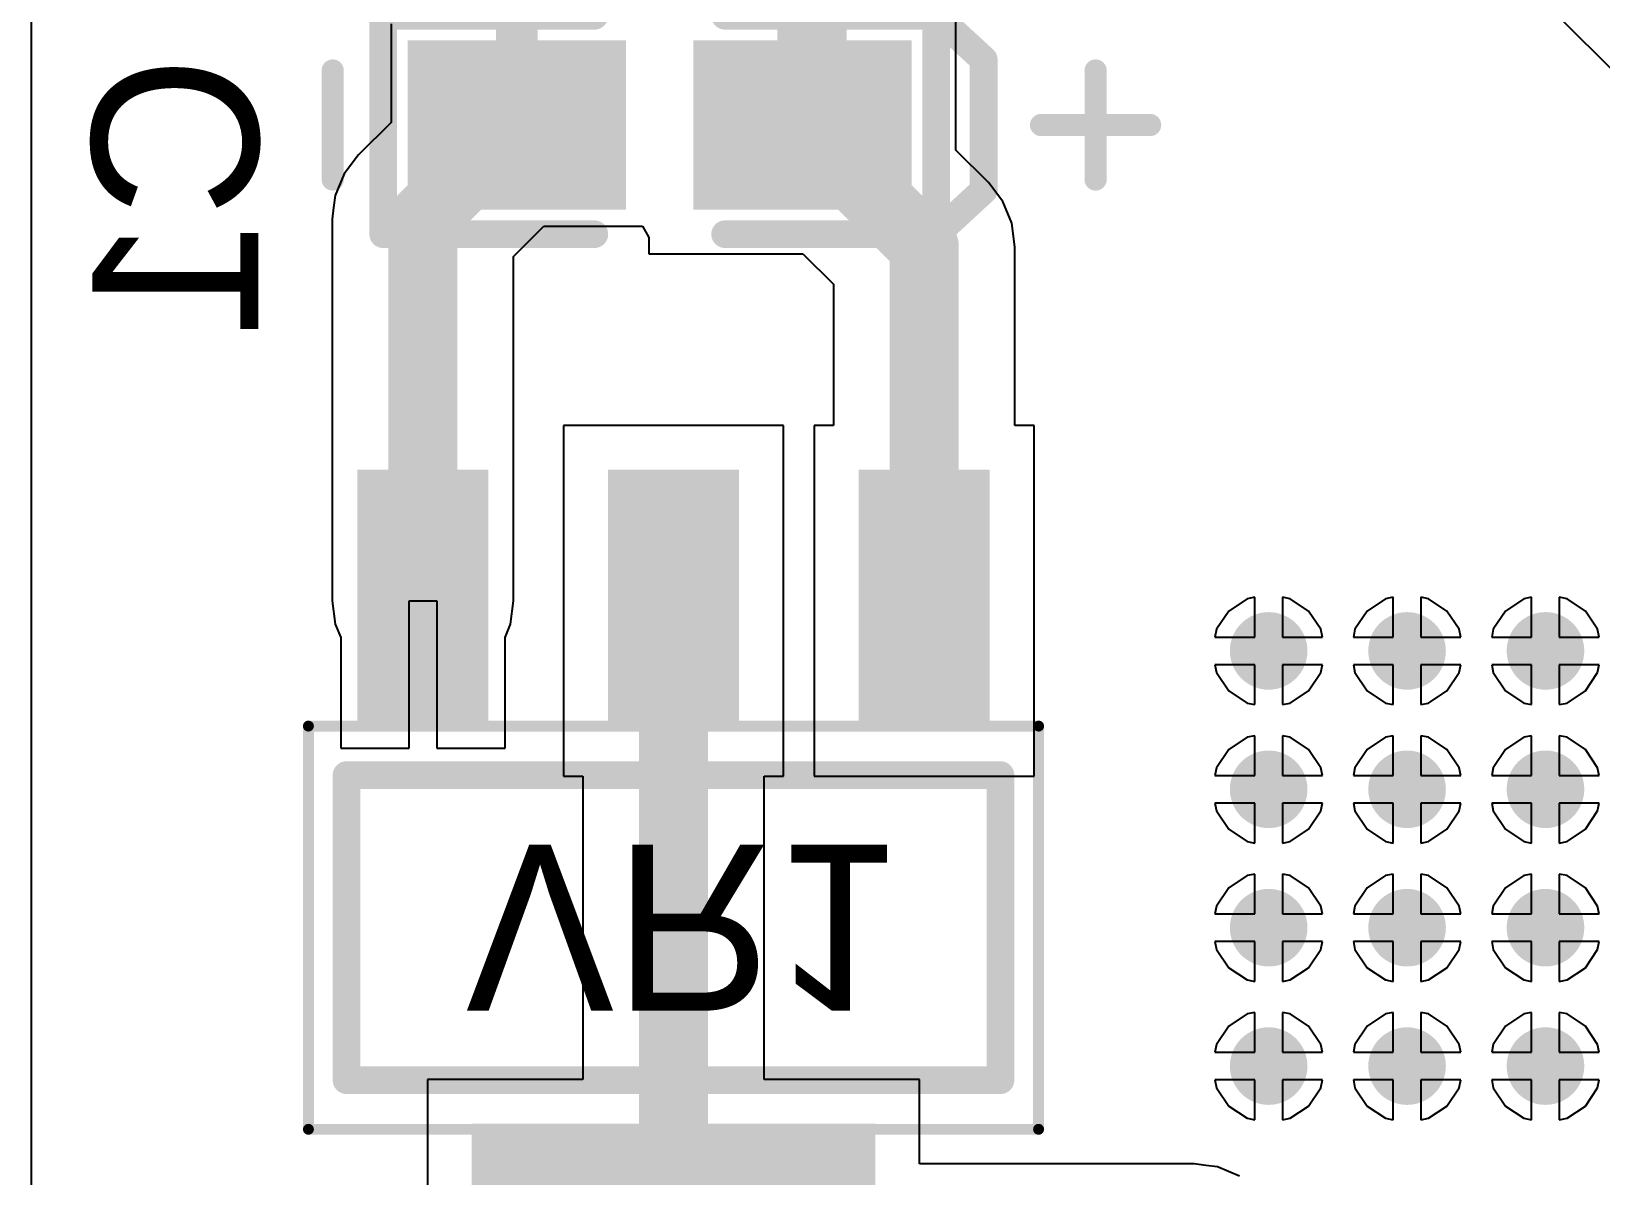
# Model space of a CAD drawing. Header units: millimetres. Extents: x 25 to 374, y 23 to 150.
# Drawn here: x 39.54 to 53.93, y 119.59 to 130.09 of the extents above; entities that cross this region are included whole.
import ezdxf

# ---------------------------------------------------------------- set-up
doc = ezdxf.new("R2010")
doc.units = ezdxf.units.MM
for name, color, linetype in [('BottomLayer', 5, 'Continuous'), ('BottomOverlay', 54, 'Continuous'), ('BottomPaste', 16, 'Continuous'), ('BottomSolder', 6, 'Continuous'), ('Mechanical13', 56, 'Continuous'), ('Mechanical15', 56, 'Continuous'), ('MultiLayer', 9, 'Continuous'), ('TopLayer', 1, 'Continuous'), ('TopSolder', 216, 'Continuous'), ('ViaHoleLayer', 16, 'Continuous')]:
    doc.layers.add(name, color=color, linetype=linetype)

# ---------------------------------------------------------------- blocks, each defined once
blk = doc.blocks.new('SOT_223_B_7')
at = {"layer": 'BottomLayer'}
for points in [[(4.1, 1.8), (4.1, 2.8), (1.9, 1.8), (1.9, 2.8)], [(-1.9, -1.75), (-1.9, 1.75), (-4.1, -1.75), (-4.1, 1.75)], [(4.1, -0.5), (4.1, 0.5), (1.9, -0.5), (1.9, 0.5)], [(4.1, -2.8), (4.1, -1.8), (1.9, -2.8), (1.9, -1.8)]]:
    blk.add_solid(points, dxfattribs=at)
at = {"layer": 'BottomOverlay', "const_width": 0.254}
for points in [[(-1.4, 3), (1.4, 3)], [(-1.4, 3), (-1.4, -3)], [(1.4, 3), (1.4, -3)], [(-1.4, -3), (1.4, -3)]]:
    blk.add_lwpolyline(points, dxfattribs=at)
at = {"layer": 'BottomOverlay', "const_width": 0.127}
for points in [[(-1.463, 3, 1), (-1.336, 3, 1)], [(-1.463, 3, 1), (-1.336, 3, 1)], [(1.337, 3, 1), (1.464, 3, 1)], [(1.337, 3, 1), (1.464, 3, 1)], [(-1.463, -3, 1), (-1.336, -3, 1)], [(-1.463, -3, 1), (-1.336, -3, 1)], [(1.337, -3, 1), (1.464, -3, 1)], [(1.337, -3, 1), (1.464, -3, 1)]]:
    blk.add_lwpolyline(points, format="xyb", close=True, dxfattribs=at)
at = {"layer": 'BottomPaste'}
for points in [[(4.1, 1.8), (4.1, 2.8), (1.9, 1.8), (1.9, 2.8)], [(-1.9, -1.75), (-1.9, 1.75), (-4.1, -1.75), (-4.1, 1.75)], [(4.1, -0.5), (4.1, 0.5), (1.9, -0.5), (1.9, 0.5)], [(4.1, -2.8), (4.1, -1.8), (1.9, -2.8), (1.9, -1.8)]]:
    blk.add_solid(points, dxfattribs=at)
at = {"layer": 'BottomSolder'}
for points in [[(4.202, 1.698), (4.202, 2.902), (1.798, 1.698), (1.798, 2.902)], [(-1.798, -1.852), (-1.798, 1.852), (-4.202, -1.852), (-4.202, 1.852)], [(4.202, -0.602), (4.202, 0.602), (1.798, -0.602), (1.798, 0.602)], [(4.202, -2.902), (4.202, -1.698), (1.798, -2.902), (1.798, -1.698)]]:
    blk.add_solid(points, dxfattribs=at)
at = {"layer": 'Mechanical13', "const_width": 0.1}
for points in [[(-1.85, 3.35), (-1.85, -3.35)], [(-1.85, 3.35), (1.85, 3.35)], [(1.85, 3.35), (1.85, -3.35)], [(-1.85, -3.35), (1.85, -3.35)]]:
    blk.add_lwpolyline(points, dxfattribs=at)
at = {"layer": 'Mechanical13', "const_width": 0.05}
for points in [[(-1.875, 3.35, 1), (-1.825, 3.35, 1)], [(-1.875, 3.35, 1), (-1.825, 3.35, 1)], [(1.825, 3.35, 1), (1.875, 3.35, 1)], [(1.825, 3.35, 1), (1.875, 3.35, 1)], [(-1.875, -3.35, 1), (-1.825, -3.35, 1)], [(-1.875, -3.35, 1), (-1.825, -3.35, 1)], [(1.825, -3.35, 1), (1.875, -3.35, 1)], [(1.825, -3.35, 1), (1.875, -3.35, 1)]]:
    blk.add_lwpolyline(points, format="xyb", close=True, dxfattribs=at)
blk = doc.blocks.new('CASE_A_3216_B_28')
at = {"layer": 'BottomLayer'}
for points in [[(-0.41, 0.675), (-2.21, 0.675), (-0.41, -0.675), (-2.21, -0.675)], [(2.21, 0.675), (0.41, 0.675), (2.21, -0.675), (0.41, -0.675)]]:
    blk.add_solid(points, dxfattribs=at)
at = {"layer": 'BottomOverlay', "const_width": 0.254}
for points in [[(-2.537, -1.002), (-2.537, 1.002)], [(-2.537, 1.002), (-0.6, 1.002)], [(0.6, 1.002), (2.537, 1.002)], [(2.537, -1.002), (2.537, 1.002)], [(2.537, 1.002), (2.973, 0.6)], [(2.973, -0.6), (2.973, 0.6)], [(2.537, -1.002), (2.973, -0.6)], [(-2.537, -1.002), (-0.6, -1.002)], [(0.6, -1.002), (2.537, -1.002)]]:
    blk.add_lwpolyline(points, dxfattribs=at)
at = {"layer": 'BottomOverlay', "const_width": 0.127}
for points in [[(-2.6, 1.002, 1), (-2.473, 1.002, 1)], [(-2.6, 1.002, 1), (-2.473, 1.002, 1)], [(-0.663, 1.002, 1), (-0.536, 1.002, 1)], [(0.537, 1.002, 1), (0.664, 1.002, 1)], [(2.474, 1.002, 1), (2.601, 1.002, 1)], [(2.474, 1.002, 1), (2.601, 1.002, 1)], [(2.474, 1.002, 1), (2.601, 1.002, 1)], [(2.91, 0.6, 1), (3.037, 0.6, 1)], [(2.91, 0.6, 1), (3.037, 0.6, 1)], [(2.91, -0.6, 1), (3.037, -0.6, 1)], [(2.91, -0.6, 1), (3.037, -0.6, 1)], [(-2.6, -1.002, 1), (-2.473, -1.002, 1)], [(-2.6, -1.002, 1), (-2.473, -1.002, 1)], [(-0.663, -1.002, 1), (-0.536, -1.002, 1)], [(0.537, -1.002, 1), (0.664, -1.002, 1)], [(2.474, -1.002, 1), (2.601, -1.002, 1)], [(2.474, -1.002, 1), (2.601, -1.002, 1)], [(2.474, -1.002, 1), (2.601, -1.002, 1)]]:
    blk.add_lwpolyline(points, format="xyb", close=True, dxfattribs=at)
at = {"layer": 'BottomPaste'}
for points in [[(-0.41, 0.675), (-2.21, 0.675), (-0.41, -0.675), (-2.21, -0.675)], [(2.21, 0.675), (0.41, 0.675), (2.21, -0.675), (0.41, -0.675)]]:
    blk.add_solid(points, dxfattribs=at)
at = {"layer": 'BottomSolder'}
for points in [[(-0.308, 0.777), (-2.312, 0.777), (-0.308, -0.777), (-2.312, -0.777)], [(2.312, 0.777), (0.308, 0.777), (2.312, -0.777), (0.308, -0.777)]]:
    blk.add_solid(points, dxfattribs=at)
at = {"layer": 'Mechanical15', "const_width": 0.203}
for points in [[(-3, -0.5), (-3, 0.5)], [(4, -0.5), (4, 0.5)], [(3.5, 0), (4.5, 0)]]:
    blk.add_lwpolyline(points, dxfattribs=at)
at = {"layer": 'Mechanical15', "const_width": 0.102}
for points in [[(-3.051, 0.5, 1), (-2.949, 0.5, 1)], [(3.949, 0.5, 1), (4.051, 0.5, 1)], [(3.449, 0, 1), (3.551, 0, 1)], [(4.449, 0, 1), (4.551, 0, 1)], [(-3.051, -0.5, 1), (-2.949, -0.5, 1)], [(3.949, -0.5, 1), (4.051, -0.5, 1)]]:
    blk.add_lwpolyline(points, format="xyb", close=True, dxfattribs=at)

msp = doc.modelspace()

# ---------------------------------------------------------------- linework, layer by layer
at = {"layer": 'BottomLayer'}
for p, q in [((52.348, 131.43), (54.622, 129.156)), ((48.019, 129.002), (48.019, 130.416)), ((42.837, 130.162), (42.837, 129.256)), ((42.837, 129.256), (42.539, 128.958)), ((42.539, 128.958), (42.407, 128.786)), ((48.317, 128.704), (48.019, 129.002)), ((42.407, 128.786), (42.324, 128.585)), ((42.324, 128.585), (42.309, 128.477)), ((48.449, 128.532), (48.317, 128.704)), ((42.309, 128.477), (42.295, 128.37)), ((48.532, 128.331), (48.449, 128.532)), ((42.295, 128.37), (42.295, 124.867)), ((43.961, 128.025), (44.239, 128.304)), ((44.239, 128.304), (45.076, 128.304)), ((45.076, 128.304), (45.145, 128.304)), ((45.145, 128.304), (45.203, 128.201)), ((48.561, 128.116), (48.532, 128.331)), ((45.203, 128.201), (45.203, 128.05)), ((43.961, 124.867), (43.961, 128.025)), ((45.203, 128.05), (46.616, 128.05)), ((46.616, 128.05), (46.895, 127.771)), ((48.561, 126.475), (48.561, 128.116)), ((46.895, 127.771), (46.895, 126.475)), ((46.436, 126.475), (44.42, 126.475)), ((44.42, 126.475), (44.42, 123.259)), ((46.436, 123.259), (46.436, 126.475)), ((46.895, 126.475), (46.72, 126.475)), ((46.72, 126.475), (46.72, 123.259)), ((48.736, 126.475), (48.561, 126.475)), ((48.736, 123.259), (48.736, 126.475)), ((42.295, 124.867), (42.324, 124.651)), ((43.001, 123.513), (43.001, 124.867)), ((43.001, 124.867), (43.255, 124.867)), ((43.255, 124.867), (43.255, 123.513)), ((43.932, 124.651), (43.961, 124.867)), ((50.691, 124.885), (50.523, 124.773)), ((50.762, 124.899), (50.691, 124.885)), ((50.762, 124.534), (50.762, 124.899)), ((51.087, 124.885), (51.016, 124.899)), ((51.016, 124.899), (51.016, 124.534)), ((51.255, 124.773), (51.087, 124.885)), ((51.961, 124.885), (51.793, 124.773)), ((52.032, 124.899), (51.961, 124.885)), ((52.032, 124.534), (52.032, 124.899)), ((52.357, 124.885), (52.286, 124.899)), ((52.286, 124.899), (52.286, 124.534)), ((52.525, 124.773), (52.357, 124.885)), ((53.231, 124.885), (53.063, 124.773)), ((53.302, 124.899), (53.231, 124.885)), ((53.302, 124.534), (53.302, 124.899)), ((53.627, 124.885), (53.556, 124.899)), ((53.556, 124.899), (53.556, 124.534)), ((53.795, 124.773), (53.627, 124.885)), ((50.523, 124.773), (50.41, 124.605)), ((51.367, 124.605), (51.255, 124.773)), ((51.793, 124.773), (51.68, 124.605)), ((52.637, 124.605), (52.525, 124.773)), ((53.063, 124.773), (52.95, 124.605)), ((53.907, 124.605), (53.795, 124.773)), ((42.324, 124.651), (42.374, 124.53)), ((43.882, 124.53), (43.932, 124.651)), ((50.41, 124.605), (50.396, 124.534)), ((51.382, 124.534), (51.367, 124.605)), ((51.68, 124.605), (51.666, 124.534)), ((52.652, 124.534), (52.637, 124.605)), ((52.95, 124.605), (52.936, 124.534)), ((53.922, 124.534), (53.907, 124.605)), ((42.374, 124.53), (42.374, 123.513)), ((43.882, 123.513), (43.882, 124.53)), ((50.396, 124.534), (50.762, 124.534)), ((51.016, 124.534), (51.382, 124.534)), ((51.666, 124.534), (52.032, 124.534)), ((52.286, 124.534), (52.652, 124.534)), ((52.936, 124.534), (53.302, 124.534)), ((53.556, 124.534), (53.922, 124.534)), ((50.762, 124.28), (50.396, 124.28)), ((50.396, 124.28), (50.41, 124.208)), ((50.762, 123.914), (50.762, 124.28)), ((51.382, 124.28), (51.016, 124.28)), ((51.016, 124.28), (51.016, 123.914)), ((51.367, 124.208), (51.382, 124.28)), ((52.032, 124.28), (51.666, 124.28)), ((51.666, 124.28), (51.68, 124.208)), ((52.032, 123.914), (52.032, 124.28)), ((52.652, 124.28), (52.286, 124.28)), ((52.286, 124.28), (52.286, 123.914)), ((52.637, 124.208), (52.652, 124.28)), ((53.302, 124.28), (52.936, 124.28)), ((52.936, 124.28), (52.95, 124.208)), ((53.302, 123.914), (53.302, 124.28)), ((53.922, 124.28), (53.556, 124.28)), ((53.556, 124.28), (53.556, 123.914)), ((53.907, 124.208), (53.922, 124.28)), ((50.41, 124.208), (50.523, 124.04)), ((51.255, 124.04), (51.367, 124.208)), ((51.68, 124.208), (51.793, 124.04)), ((52.525, 124.04), (52.637, 124.208)), ((52.95, 124.208), (53.063, 124.04)), ((53.795, 124.04), (53.907, 124.208)), ((50.523, 124.04), (50.691, 123.928)), ((51.087, 123.928), (51.255, 124.04)), ((51.793, 124.04), (51.961, 123.928)), ((52.357, 123.928), (52.525, 124.04)), ((53.063, 124.04), (53.231, 123.928)), ((53.627, 123.928), (53.795, 124.04)), ((50.691, 123.928), (50.762, 123.914)), ((51.016, 123.914), (51.087, 123.928)), ((51.961, 123.928), (52.032, 123.914)), ((52.286, 123.914), (52.357, 123.928)), ((53.231, 123.928), (53.302, 123.914)), ((53.556, 123.914), (53.627, 123.928)), ((50.691, 123.615), (50.523, 123.503)), ((50.762, 123.629), (50.691, 123.615)), ((50.762, 123.264), (50.762, 123.629)), ((51.087, 123.615), (51.016, 123.629)), ((51.016, 123.629), (51.016, 123.264)), ((51.255, 123.503), (51.087, 123.615)), ((51.961, 123.615), (51.793, 123.503)), ((52.032, 123.629), (51.961, 123.615)), ((52.032, 123.264), (52.032, 123.629)), ((52.357, 123.615), (52.286, 123.629)), ((52.286, 123.629), (52.286, 123.264)), ((52.525, 123.503), (52.357, 123.615)), ((53.231, 123.615), (53.063, 123.503)), ((53.302, 123.629), (53.231, 123.615)), ((53.302, 123.264), (53.302, 123.629)), ((53.627, 123.615), (53.556, 123.629)), ((53.556, 123.629), (53.556, 123.264)), ((53.795, 123.503), (53.627, 123.615)), ((42.374, 123.513), (43.001, 123.513)), ((43.255, 123.513), (43.882, 123.513)), ((50.523, 123.503), (50.41, 123.335)), ((51.367, 123.335), (51.255, 123.503)), ((51.793, 123.503), (51.68, 123.335)), ((52.637, 123.335), (52.525, 123.503)), ((53.063, 123.503), (52.95, 123.335)), ((53.907, 123.335), (53.795, 123.503)), ((44.42, 123.259), (44.595, 123.259)), ((44.595, 123.259), (44.595, 120.475)), ((46.261, 120.475), (46.261, 123.259)), ((46.261, 123.259), (46.436, 123.259)), ((46.72, 123.259), (48.736, 123.259)), ((50.41, 123.335), (50.396, 123.264)), ((50.396, 123.264), (50.762, 123.264)), ((51.016, 123.264), (51.382, 123.264)), ((51.382, 123.264), (51.367, 123.335)), ((51.68, 123.335), (51.666, 123.264)), ((51.666, 123.264), (52.032, 123.264)), ((52.286, 123.264), (52.652, 123.264)), ((52.652, 123.264), (52.637, 123.335)), ((52.95, 123.335), (52.936, 123.264)), ((52.936, 123.264), (53.302, 123.264)), ((53.556, 123.264), (53.922, 123.264)), ((53.922, 123.264), (53.907, 123.335)), ((50.762, 123.01), (50.396, 123.01)), ((50.396, 123.01), (50.41, 122.938)), ((50.762, 122.644), (50.762, 123.01)), ((51.382, 123.01), (51.016, 123.01)), ((51.016, 123.01), (51.016, 122.644)), ((51.367, 122.938), (51.382, 123.01)), ((52.032, 123.01), (51.666, 123.01)), ((51.666, 123.01), (51.68, 122.938)), ((52.032, 122.644), (52.032, 123.01)), ((52.652, 123.01), (52.286, 123.01)), ((52.286, 123.01), (52.286, 122.644)), ((52.637, 122.938), (52.652, 123.01)), ((53.302, 123.01), (52.936, 123.01)), ((52.936, 123.01), (52.95, 122.938)), ((53.302, 122.644), (53.302, 123.01)), ((53.922, 123.01), (53.556, 123.01)), ((53.556, 123.01), (53.556, 122.644)), ((53.907, 122.938), (53.922, 123.01)), ((50.41, 122.938), (50.523, 122.77)), ((51.255, 122.77), (51.367, 122.938)), ((51.68, 122.938), (51.793, 122.77)), ((52.525, 122.77), (52.637, 122.938)), ((52.95, 122.938), (53.063, 122.77)), ((53.795, 122.77), (53.907, 122.938)), ((50.523, 122.77), (50.691, 122.658)), ((51.087, 122.658), (51.255, 122.77)), ((51.793, 122.77), (51.961, 122.658)), ((52.357, 122.658), (52.525, 122.77)), ((53.063, 122.77), (53.231, 122.658)), ((53.627, 122.658), (53.795, 122.77)), ((50.691, 122.658), (50.762, 122.644)), ((51.016, 122.644), (51.087, 122.658)), ((51.961, 122.658), (52.032, 122.644)), ((52.286, 122.644), (52.357, 122.658)), ((53.231, 122.658), (53.302, 122.644)), ((53.556, 122.644), (53.627, 122.658)), ((50.691, 122.345), (50.523, 122.233)), ((50.762, 122.359), (50.691, 122.345)), ((50.762, 121.994), (50.762, 122.359)), ((51.087, 122.345), (51.016, 122.359)), ((51.016, 122.359), (51.016, 121.994)), ((51.255, 122.233), (51.087, 122.345)), ((51.961, 122.345), (51.793, 122.233)), ((52.032, 122.359), (51.961, 122.345)), ((52.032, 121.994), (52.032, 122.359)), ((52.357, 122.345), (52.286, 122.359)), ((52.286, 122.359), (52.286, 121.994)), ((52.525, 122.233), (52.357, 122.345)), ((53.231, 122.345), (53.063, 122.233)), ((53.302, 122.359), (53.231, 122.345)), ((53.302, 121.994), (53.302, 122.359)), ((53.627, 122.345), (53.556, 122.359)), ((53.556, 122.359), (53.556, 121.994)), ((53.795, 122.233), (53.627, 122.345)), ((50.523, 122.233), (50.41, 122.065)), ((51.367, 122.065), (51.255, 122.233)), ((51.793, 122.233), (51.68, 122.065)), ((52.637, 122.065), (52.525, 122.233)), ((53.063, 122.233), (52.95, 122.065)), ((53.907, 122.065), (53.795, 122.233)), ((50.41, 122.065), (50.396, 121.994)), ((50.396, 121.994), (50.762, 121.994)), ((51.016, 121.994), (51.382, 121.994)), ((51.382, 121.994), (51.367, 122.065)), ((51.68, 122.065), (51.666, 121.994)), ((51.666, 121.994), (52.032, 121.994)), ((52.286, 121.994), (52.652, 121.994)), ((52.652, 121.994), (52.637, 122.065)), ((52.95, 122.065), (52.936, 121.994)), ((52.936, 121.994), (53.302, 121.994)), ((53.556, 121.994), (53.922, 121.994)), ((53.922, 121.994), (53.907, 122.065)), ((50.762, 121.74), (50.396, 121.74)), ((50.396, 121.74), (50.41, 121.668)), ((50.762, 121.374), (50.762, 121.74)), ((51.382, 121.74), (51.016, 121.74)), ((51.016, 121.74), (51.016, 121.374)), ((51.367, 121.668), (51.382, 121.74)), ((52.032, 121.74), (51.666, 121.74)), ((51.666, 121.74), (51.68, 121.668)), ((52.032, 121.374), (52.032, 121.74)), ((52.652, 121.74), (52.286, 121.74)), ((52.286, 121.74), (52.286, 121.374)), ((52.637, 121.668), (52.652, 121.74)), ((53.302, 121.74), (52.936, 121.74)), ((52.936, 121.74), (52.95, 121.668)), ((53.302, 121.374), (53.302, 121.74)), ((53.922, 121.74), (53.556, 121.74)), ((53.556, 121.74), (53.556, 121.374)), ((53.907, 121.668), (53.922, 121.74)), ((50.41, 121.668), (50.523, 121.5)), ((51.255, 121.5), (51.367, 121.668)), ((51.68, 121.668), (51.793, 121.5)), ((52.525, 121.5), (52.637, 121.668)), ((52.95, 121.668), (53.063, 121.5)), ((53.795, 121.5), (53.907, 121.668)), ((50.523, 121.5), (50.691, 121.388)), ((50.691, 121.388), (50.762, 121.374)), ((51.016, 121.374), (51.087, 121.388)), ((51.087, 121.388), (51.255, 121.5)), ((51.793, 121.5), (51.961, 121.388)), ((51.961, 121.388), (52.032, 121.374)), ((52.286, 121.374), (52.357, 121.388)), ((52.357, 121.388), (52.525, 121.5)), ((53.063, 121.5), (53.231, 121.388)), ((53.231, 121.388), (53.302, 121.374)), ((53.556, 121.374), (53.627, 121.388)), ((53.627, 121.388), (53.795, 121.5)), ((50.523, 120.963), (50.41, 120.795)), ((50.691, 121.075), (50.523, 120.963)), ((50.762, 121.089), (50.691, 121.075)), ((50.762, 120.724), (50.762, 121.089)), ((51.087, 121.075), (51.016, 121.089)), ((51.016, 121.089), (51.016, 120.724)), ((51.255, 120.963), (51.087, 121.075)), ((51.367, 120.795), (51.255, 120.963)), ((51.793, 120.963), (51.68, 120.795)), ((51.961, 121.075), (51.793, 120.963)), ((52.032, 121.089), (51.961, 121.075)), ((52.032, 120.724), (52.032, 121.089)), ((52.357, 121.075), (52.286, 121.089)), ((52.286, 121.089), (52.286, 120.724)), ((52.525, 120.963), (52.357, 121.075)), ((52.637, 120.795), (52.525, 120.963)), ((53.063, 120.963), (52.95, 120.795)), ((53.231, 121.075), (53.063, 120.963)), ((53.302, 121.089), (53.231, 121.075)), ((53.302, 120.724), (53.302, 121.089)), ((53.627, 121.075), (53.556, 121.089)), ((53.556, 121.089), (53.556, 120.724)), ((53.795, 120.963), (53.627, 121.075)), ((53.907, 120.795), (53.795, 120.963)), ((50.41, 120.795), (50.396, 120.724)), ((50.396, 120.724), (50.762, 120.724)), ((51.016, 120.724), (51.382, 120.724)), ((51.382, 120.724), (51.367, 120.795)), ((51.68, 120.795), (51.666, 120.724)), ((51.666, 120.724), (52.032, 120.724)), ((52.286, 120.724), (52.652, 120.724)), ((52.652, 120.724), (52.637, 120.795)), ((52.95, 120.795), (52.936, 120.724)), ((52.936, 120.724), (53.302, 120.724)), ((53.556, 120.724), (53.922, 120.724)), ((53.922, 120.724), (53.907, 120.795)), ((44.595, 120.475), (43.17, 120.475)), ((43.17, 120.475), (43.17, 117.259)), ((47.686, 120.475), (46.261, 120.475)), ((47.686, 119.699), (47.686, 120.475)), ((50.762, 120.47), (50.396, 120.47)), ((50.396, 120.47), (50.41, 120.398)), ((50.41, 120.398), (50.523, 120.23)), ((50.762, 120.104), (50.762, 120.47)), ((51.382, 120.47), (51.016, 120.47)), ((51.016, 120.47), (51.016, 120.104)), ((51.255, 120.23), (51.367, 120.398)), ((51.367, 120.398), (51.382, 120.47)), ((52.032, 120.47), (51.666, 120.47)), ((51.666, 120.47), (51.68, 120.398)), ((51.68, 120.398), (51.793, 120.23)), ((52.032, 120.104), (52.032, 120.47)), ((52.652, 120.47), (52.286, 120.47)), ((52.286, 120.47), (52.286, 120.104)), ((52.525, 120.23), (52.637, 120.398)), ((52.637, 120.398), (52.652, 120.47)), ((53.302, 120.47), (52.936, 120.47)), ((52.936, 120.47), (52.95, 120.398)), ((52.95, 120.398), (53.063, 120.23)), ((53.302, 120.104), (53.302, 120.47)), ((53.922, 120.47), (53.556, 120.47)), ((53.556, 120.47), (53.556, 120.104)), ((53.795, 120.23), (53.907, 120.398)), ((53.907, 120.398), (53.922, 120.47)), ((50.523, 120.23), (50.691, 120.118)), ((50.691, 120.118), (50.762, 120.104)), ((51.016, 120.104), (51.087, 120.118)), ((51.087, 120.118), (51.255, 120.23)), ((51.793, 120.23), (51.961, 120.118)), ((51.961, 120.118), (52.032, 120.104)), ((52.286, 120.104), (52.357, 120.118)), ((52.357, 120.118), (52.525, 120.23)), ((53.063, 120.23), (53.231, 120.118)), ((53.231, 120.118), (53.302, 120.104)), ((53.556, 120.104), (53.627, 120.118)), ((53.627, 120.118), (53.795, 120.23)), ((50.206, 119.699), (47.686, 119.699)), ((50.314, 119.685), (50.206, 119.699)), ((50.421, 119.671), (50.314, 119.685)), ((50.622, 119.588), (50.421, 119.671))]:
    msp.add_line(p, q, dxfattribs=at)
for points, const_width in [([(43.991, 129.233), (43.991, 134.144)], 0.381), ([(46.698, 129.32), (46.698, 132.662)], 0.635), ([(43.128, 128.37), (43.991, 129.233)], 0.635), ([(46.611, 129.233), (47.728, 128.116)], 0.635), ([(46.611, 129.233), (46.698, 129.32)], 0.381), ([(43.128, 124.867), (43.128, 128.37)], 0.635), ([(47.728, 124.867), (47.728, 128.116)], 0.635), ([(45.428, 118.867), (45.428, 124.867)], 0.635)]:
    msp.add_lwpolyline(points, dxfattribs=dict(at, const_width=const_width))
for points, const_width in [([(46.539, 129.32, 1), (46.857, 129.32, 1)], 0.318), ([(43.832, 129.233, 1), (44.15, 129.233, 1)], 0.318), ([(46.452, 129.233, 1), (46.77, 129.233, 1)], 0.318), ([(46.603, 129.32, 1), (46.793, 129.32, 1)], 0.191), ([(43.896, 129.233, 1), (44.086, 129.233, 1)], 0.191), ([(46.516, 129.233, 1), (46.706, 129.233, 1)], 0.191), ([(42.969, 128.37, 1), (43.287, 128.37, 1)], 0.318), ([(42.969, 128.37, 1), (43.287, 128.37, 1)], 0.318), ([(47.569, 128.116, 1), (47.887, 128.116, 1)], 0.318), ([(47.569, 128.116, 1), (47.887, 128.116, 1)], 0.318), ([(42.969, 124.867, 1), (43.287, 124.867, 1)], 0.318), ([(45.269, 124.867, 1), (45.587, 124.867, 1)], 0.318), ([(47.569, 124.867, 1), (47.887, 124.867, 1)], 0.318), ([(50.762, 124.407, 1), (51.016, 124.407, 1)], 0.254), ([(52.032, 124.407, 1), (52.286, 124.407, 1)], 0.254), ([(53.302, 124.407, 1), (53.556, 124.407, 1)], 0.254), ([(50.762, 123.137, 1), (51.016, 123.137, 1)], 0.254), ([(52.032, 123.137, 1), (52.286, 123.137, 1)], 0.254), ([(53.302, 123.137, 1), (53.556, 123.137, 1)], 0.254), ([(50.762, 121.867, 1), (51.016, 121.867, 1)], 0.254), ([(52.032, 121.867, 1), (52.286, 121.867, 1)], 0.254), ([(53.302, 121.867, 1), (53.556, 121.867, 1)], 0.254), ([(50.762, 120.597, 1), (51.016, 120.597, 1)], 0.254), ([(52.032, 120.597, 1), (52.286, 120.597, 1)], 0.254), ([(53.302, 120.597, 1), (53.556, 120.597, 1)], 0.254)]:
    msp.add_lwpolyline(points, format="xyb", close=True, dxfattribs=dict(at, const_width=const_width))
at = {"layer": 'BottomSolder', "const_width": 0.356}
for points in [[(50.711, 124.407, 1), (51.067, 124.407, 1)], [(51.981, 124.407, 1), (52.337, 124.407, 1)], [(53.251, 124.407, 1), (53.607, 124.407, 1)], [(50.711, 123.137, 1), (51.067, 123.137, 1)], [(51.981, 123.137, 1), (52.337, 123.137, 1)], [(53.251, 123.137, 1), (53.607, 123.137, 1)], [(50.711, 121.867, 1), (51.067, 121.867, 1)], [(51.981, 121.867, 1), (52.337, 121.867, 1)], [(53.251, 121.867, 1), (53.607, 121.867, 1)], [(50.711, 120.597, 1), (51.067, 120.597, 1)], [(51.981, 120.597, 1), (52.337, 120.597, 1)], [(53.251, 120.597, 1), (53.607, 120.597, 1)]]:
    msp.add_lwpolyline(points, format="xyb", close=True, dxfattribs=at)
at = {"layer": 'MultiLayer', "const_width": 0.254}
for points in [[(50.762, 124.407, 1), (51.016, 124.407, 1)], [(52.032, 124.407, 1), (52.286, 124.407, 1)], [(53.302, 124.407, 1), (53.556, 124.407, 1)], [(50.762, 123.137, 1), (51.016, 123.137, 1)], [(52.032, 123.137, 1), (52.286, 123.137, 1)], [(53.302, 123.137, 1), (53.556, 123.137, 1)], [(50.762, 121.867, 1), (51.016, 121.867, 1)], [(52.032, 121.867, 1), (52.286, 121.867, 1)], [(53.302, 121.867, 1), (53.556, 121.867, 1)], [(50.762, 120.597, 1), (51.016, 120.597, 1)], [(52.032, 120.597, 1), (52.286, 120.597, 1)], [(53.302, 120.597, 1), (53.556, 120.597, 1)]]:
    msp.add_lwpolyline(points, format="xyb", close=True, dxfattribs=at)
at = {"layer": 'TopLayer'}
for p, q in [((39.536, 110.299), (39.536, 135.632)), ((50.691, 124.885), (50.523, 124.773)), ((50.762, 124.899), (50.691, 124.885)), ((50.762, 124.534), (50.762, 124.899)), ((51.087, 124.885), (51.016, 124.899)), ((51.016, 124.899), (51.016, 124.534)), ((51.255, 124.773), (51.087, 124.885)), ((51.961, 124.885), (51.793, 124.773)), ((52.032, 124.899), (51.961, 124.885)), ((52.032, 124.534), (52.032, 124.899)), ((52.357, 124.885), (52.286, 124.899)), ((52.286, 124.899), (52.286, 124.534)), ((52.525, 124.773), (52.357, 124.885)), ((53.231, 124.885), (53.063, 124.773)), ((53.302, 124.899), (53.231, 124.885)), ((53.302, 124.534), (53.302, 124.899)), ((53.627, 124.885), (53.556, 124.899)), ((53.556, 124.899), (53.556, 124.534)), ((53.795, 124.773), (53.627, 124.885)), ((50.523, 124.773), (50.41, 124.605)), ((51.367, 124.605), (51.255, 124.773)), ((51.793, 124.773), (51.68, 124.605)), ((52.637, 124.605), (52.525, 124.773)), ((53.063, 124.773), (52.95, 124.605)), ((53.907, 124.605), (53.795, 124.773)), ((50.41, 124.605), (50.396, 124.534)), ((51.382, 124.534), (51.367, 124.605)), ((51.68, 124.605), (51.666, 124.534)), ((52.652, 124.534), (52.637, 124.605)), ((52.95, 124.605), (52.936, 124.534)), ((53.922, 124.534), (53.907, 124.605)), ((50.396, 124.534), (50.762, 124.534)), ((51.016, 124.534), (51.382, 124.534)), ((51.666, 124.534), (52.032, 124.534)), ((52.286, 124.534), (52.652, 124.534)), ((52.936, 124.534), (53.302, 124.534)), ((53.556, 124.534), (53.922, 124.534)), ((50.762, 124.28), (50.396, 124.28)), ((50.396, 124.28), (50.41, 124.208)), ((50.762, 123.914), (50.762, 124.28)), ((51.382, 124.28), (51.016, 124.28)), ((51.016, 124.28), (51.016, 123.914)), ((51.367, 124.208), (51.382, 124.28)), ((52.032, 124.28), (51.666, 124.28)), ((51.666, 124.28), (51.68, 124.208)), ((52.032, 123.914), (52.032, 124.28)), ((52.652, 124.28), (52.286, 124.28)), ((52.286, 124.28), (52.286, 123.914)), ((52.637, 124.208), (52.652, 124.28)), ((53.302, 124.28), (52.936, 124.28)), ((52.936, 124.28), (52.95, 124.208)), ((53.302, 123.914), (53.302, 124.28)), ((53.922, 124.28), (53.556, 124.28)), ((53.556, 124.28), (53.556, 123.914)), ((53.907, 124.208), (53.922, 124.28)), ((50.41, 124.208), (50.523, 124.04)), ((51.255, 124.04), (51.367, 124.208)), ((51.68, 124.208), (51.793, 124.04)), ((52.525, 124.04), (52.637, 124.208)), ((52.95, 124.208), (53.063, 124.04)), ((53.795, 124.04), (53.907, 124.208)), ((50.523, 124.04), (50.691, 123.928)), ((51.087, 123.928), (51.255, 124.04)), ((51.793, 124.04), (51.961, 123.928)), ((52.357, 123.928), (52.525, 124.04)), ((53.063, 124.04), (53.231, 123.928)), ((53.627, 123.928), (53.795, 124.04)), ((50.691, 123.928), (50.762, 123.914)), ((51.016, 123.914), (51.087, 123.928)), ((51.961, 123.928), (52.032, 123.914)), ((52.286, 123.914), (52.357, 123.928)), ((53.231, 123.928), (53.302, 123.914)), ((53.556, 123.914), (53.627, 123.928)), ((50.691, 123.615), (50.523, 123.503)), ((50.762, 123.629), (50.691, 123.615)), ((50.762, 123.264), (50.762, 123.629)), ((51.087, 123.615), (51.016, 123.629)), ((51.016, 123.629), (51.016, 123.264)), ((51.255, 123.503), (51.087, 123.615)), ((51.961, 123.615), (51.793, 123.503)), ((52.032, 123.629), (51.961, 123.615)), ((52.032, 123.264), (52.032, 123.629)), ((52.357, 123.615), (52.286, 123.629)), ((52.286, 123.629), (52.286, 123.264)), ((52.525, 123.503), (52.357, 123.615)), ((53.231, 123.615), (53.063, 123.503)), ((53.302, 123.629), (53.231, 123.615)), ((53.302, 123.264), (53.302, 123.629)), ((53.627, 123.615), (53.556, 123.629)), ((53.556, 123.629), (53.556, 123.264)), ((53.795, 123.503), (53.627, 123.615)), ((50.523, 123.503), (50.41, 123.335)), ((51.367, 123.335), (51.255, 123.503)), ((51.793, 123.503), (51.68, 123.335)), ((52.637, 123.335), (52.525, 123.503)), ((53.063, 123.503), (52.95, 123.335)), ((53.907, 123.335), (53.795, 123.503)), ((50.41, 123.335), (50.396, 123.264)), ((50.396, 123.264), (50.762, 123.264)), ((51.016, 123.264), (51.382, 123.264)), ((51.382, 123.264), (51.367, 123.335)), ((51.68, 123.335), (51.666, 123.264)), ((51.666, 123.264), (52.032, 123.264)), ((52.286, 123.264), (52.652, 123.264)), ((52.652, 123.264), (52.637, 123.335)), ((52.95, 123.335), (52.936, 123.264)), ((52.936, 123.264), (53.302, 123.264)), ((53.556, 123.264), (53.922, 123.264)), ((53.922, 123.264), (53.907, 123.335)), ((50.762, 123.01), (50.396, 123.01)), ((50.396, 123.01), (50.41, 122.938)), ((50.762, 122.644), (50.762, 123.01)), ((51.382, 123.01), (51.016, 123.01)), ((51.016, 123.01), (51.016, 122.644)), ((51.367, 122.938), (51.382, 123.01)), ((52.032, 123.01), (51.666, 123.01)), ((51.666, 123.01), (51.68, 122.938)), ((52.032, 122.644), (52.032, 123.01)), ((52.652, 123.01), (52.286, 123.01)), ((52.286, 123.01), (52.286, 122.644)), ((52.637, 122.938), (52.652, 123.01)), ((53.302, 123.01), (52.936, 123.01)), ((52.936, 123.01), (52.95, 122.938)), ((53.302, 122.644), (53.302, 123.01)), ((53.922, 123.01), (53.556, 123.01)), ((53.556, 123.01), (53.556, 122.644)), ((53.907, 122.938), (53.922, 123.01)), ((50.41, 122.938), (50.523, 122.77)), ((51.255, 122.77), (51.367, 122.938)), ((51.68, 122.938), (51.793, 122.77)), ((52.525, 122.77), (52.637, 122.938)), ((52.95, 122.938), (53.063, 122.77)), ((53.795, 122.77), (53.907, 122.938)), ((50.523, 122.77), (50.691, 122.658)), ((51.087, 122.658), (51.255, 122.77)), ((51.793, 122.77), (51.961, 122.658)), ((52.357, 122.658), (52.525, 122.77)), ((53.063, 122.77), (53.231, 122.658)), ((53.627, 122.658), (53.795, 122.77)), ((50.691, 122.658), (50.762, 122.644)), ((51.016, 122.644), (51.087, 122.658)), ((51.961, 122.658), (52.032, 122.644)), ((52.286, 122.644), (52.357, 122.658)), ((53.231, 122.658), (53.302, 122.644)), ((53.556, 122.644), (53.627, 122.658)), ((50.691, 122.345), (50.523, 122.233)), ((50.762, 122.359), (50.691, 122.345)), ((50.762, 121.994), (50.762, 122.359)), ((51.087, 122.345), (51.016, 122.359)), ((51.016, 122.359), (51.016, 121.994)), ((51.255, 122.233), (51.087, 122.345)), ((51.961, 122.345), (51.793, 122.233)), ((52.032, 122.359), (51.961, 122.345)), ((52.032, 121.994), (52.032, 122.359)), ((52.357, 122.345), (52.286, 122.359)), ((52.286, 122.359), (52.286, 121.994)), ((52.525, 122.233), (52.357, 122.345)), ((53.231, 122.345), (53.063, 122.233)), ((53.302, 122.359), (53.231, 122.345)), ((53.302, 121.994), (53.302, 122.359)), ((53.627, 122.345), (53.556, 122.359)), ((53.556, 122.359), (53.556, 121.994)), ((53.795, 122.233), (53.627, 122.345)), ((50.523, 122.233), (50.41, 122.065)), ((51.367, 122.065), (51.255, 122.233)), ((51.793, 122.233), (51.68, 122.065)), ((52.637, 122.065), (52.525, 122.233)), ((53.063, 122.233), (52.95, 122.065)), ((53.907, 122.065), (53.795, 122.233)), ((50.41, 122.065), (50.396, 121.994)), ((50.396, 121.994), (50.762, 121.994)), ((51.016, 121.994), (51.382, 121.994)), ((51.382, 121.994), (51.367, 122.065)), ((51.68, 122.065), (51.666, 121.994)), ((51.666, 121.994), (52.032, 121.994)), ((52.286, 121.994), (52.652, 121.994)), ((52.652, 121.994), (52.637, 122.065)), ((52.95, 122.065), (52.936, 121.994)), ((52.936, 121.994), (53.302, 121.994)), ((53.556, 121.994), (53.922, 121.994)), ((53.922, 121.994), (53.907, 122.065)), ((50.762, 121.74), (50.396, 121.74)), ((50.396, 121.74), (50.41, 121.668)), ((50.762, 121.374), (50.762, 121.74)), ((51.382, 121.74), (51.016, 121.74)), ((51.016, 121.74), (51.016, 121.374)), ((51.367, 121.668), (51.382, 121.74)), ((52.032, 121.74), (51.666, 121.74)), ((51.666, 121.74), (51.68, 121.668)), ((52.032, 121.374), (52.032, 121.74)), ((52.652, 121.74), (52.286, 121.74)), ((52.286, 121.74), (52.286, 121.374)), ((52.637, 121.668), (52.652, 121.74)), ((53.302, 121.74), (52.936, 121.74)), ((52.936, 121.74), (52.95, 121.668)), ((53.302, 121.374), (53.302, 121.74)), ((53.922, 121.74), (53.556, 121.74)), ((53.556, 121.74), (53.556, 121.374)), ((53.907, 121.668), (53.922, 121.74)), ((50.41, 121.668), (50.523, 121.5)), ((51.255, 121.5), (51.367, 121.668)), ((51.68, 121.668), (51.793, 121.5)), ((52.525, 121.5), (52.637, 121.668)), ((52.95, 121.668), (53.063, 121.5)), ((53.795, 121.5), (53.907, 121.668)), ((50.523, 121.5), (50.691, 121.388)), ((50.691, 121.388), (50.762, 121.374)), ((51.016, 121.374), (51.087, 121.388)), ((51.087, 121.388), (51.255, 121.5)), ((51.793, 121.5), (51.961, 121.388)), ((51.961, 121.388), (52.032, 121.374)), ((52.286, 121.374), (52.357, 121.388)), ((52.357, 121.388), (52.525, 121.5)), ((53.063, 121.5), (53.231, 121.388)), ((53.231, 121.388), (53.302, 121.374)), ((53.556, 121.374), (53.627, 121.388)), ((53.627, 121.388), (53.795, 121.5)), ((50.523, 120.963), (50.41, 120.795)), ((50.691, 121.075), (50.523, 120.963)), ((50.762, 121.089), (50.691, 121.075)), ((50.762, 120.724), (50.762, 121.089)), ((51.087, 121.075), (51.016, 121.089)), ((51.016, 121.089), (51.016, 120.724)), ((51.255, 120.963), (51.087, 121.075)), ((51.367, 120.795), (51.255, 120.963)), ((51.793, 120.963), (51.68, 120.795)), ((51.961, 121.075), (51.793, 120.963)), ((52.032, 121.089), (51.961, 121.075)), ((52.032, 120.724), (52.032, 121.089)), ((52.357, 121.075), (52.286, 121.089)), ((52.286, 121.089), (52.286, 120.724)), ((52.525, 120.963), (52.357, 121.075)), ((52.637, 120.795), (52.525, 120.963)), ((53.063, 120.963), (52.95, 120.795)), ((53.231, 121.075), (53.063, 120.963)), ((53.302, 121.089), (53.231, 121.075)), ((53.302, 120.724), (53.302, 121.089)), ((53.627, 121.075), (53.556, 121.089)), ((53.556, 121.089), (53.556, 120.724)), ((53.795, 120.963), (53.627, 121.075)), ((53.907, 120.795), (53.795, 120.963)), ((50.41, 120.795), (50.396, 120.724)), ((50.396, 120.724), (50.762, 120.724)), ((51.016, 120.724), (51.382, 120.724)), ((51.382, 120.724), (51.367, 120.795)), ((51.68, 120.795), (51.666, 120.724)), ((51.666, 120.724), (52.032, 120.724)), ((52.286, 120.724), (52.652, 120.724)), ((52.652, 120.724), (52.637, 120.795)), ((52.95, 120.795), (52.936, 120.724)), ((52.936, 120.724), (53.302, 120.724)), ((53.556, 120.724), (53.922, 120.724)), ((53.922, 120.724), (53.907, 120.795)), ((50.762, 120.47), (50.396, 120.47)), ((50.396, 120.47), (50.41, 120.398)), ((50.41, 120.398), (50.523, 120.23)), ((50.762, 120.104), (50.762, 120.47)), ((51.382, 120.47), (51.016, 120.47)), ((51.016, 120.47), (51.016, 120.104)), ((51.255, 120.23), (51.367, 120.398)), ((51.367, 120.398), (51.382, 120.47)), ((52.032, 120.47), (51.666, 120.47)), ((51.666, 120.47), (51.68, 120.398)), ((51.68, 120.398), (51.793, 120.23)), ((52.032, 120.104), (52.032, 120.47)), ((52.652, 120.47), (52.286, 120.47)), ((52.286, 120.47), (52.286, 120.104)), ((52.525, 120.23), (52.637, 120.398)), ((52.637, 120.398), (52.652, 120.47)), ((53.302, 120.47), (52.936, 120.47)), ((52.936, 120.47), (52.95, 120.398)), ((52.95, 120.398), (53.063, 120.23)), ((53.302, 120.104), (53.302, 120.47)), ((53.922, 120.47), (53.556, 120.47)), ((53.556, 120.47), (53.556, 120.104)), ((53.795, 120.23), (53.907, 120.398)), ((53.907, 120.398), (53.922, 120.47)), ((50.523, 120.23), (50.691, 120.118)), ((50.691, 120.118), (50.762, 120.104)), ((51.016, 120.104), (51.087, 120.118)), ((51.087, 120.118), (51.255, 120.23)), ((51.793, 120.23), (51.961, 120.118)), ((51.961, 120.118), (52.032, 120.104)), ((52.286, 120.104), (52.357, 120.118)), ((52.357, 120.118), (52.525, 120.23)), ((53.063, 120.23), (53.231, 120.118)), ((53.231, 120.118), (53.302, 120.104)), ((53.556, 120.104), (53.627, 120.118)), ((53.627, 120.118), (53.795, 120.23))]:
    msp.add_line(p, q, dxfattribs=at)
at = {"layer": 'TopLayer', "const_width": 0.254}
for points in [[(50.762, 124.407, 1), (51.016, 124.407, 1)], [(52.032, 124.407, 1), (52.286, 124.407, 1)], [(53.302, 124.407, 1), (53.556, 124.407, 1)], [(50.762, 123.137, 1), (51.016, 123.137, 1)], [(52.032, 123.137, 1), (52.286, 123.137, 1)], [(53.302, 123.137, 1), (53.556, 123.137, 1)], [(50.762, 121.867, 1), (51.016, 121.867, 1)], [(52.032, 121.867, 1), (52.286, 121.867, 1)], [(53.302, 121.867, 1), (53.556, 121.867, 1)], [(50.762, 120.597, 1), (51.016, 120.597, 1)], [(52.032, 120.597, 1), (52.286, 120.597, 1)], [(53.302, 120.597, 1), (53.556, 120.597, 1)]]:
    msp.add_lwpolyline(points, format="xyb", close=True, dxfattribs=at)
at = {"layer": 'TopSolder', "const_width": 0.356}
for points in [[(50.711, 124.407, 1), (51.067, 124.407, 1)], [(51.981, 124.407, 1), (52.337, 124.407, 1)], [(53.251, 124.407, 1), (53.607, 124.407, 1)], [(50.711, 123.137, 1), (51.067, 123.137, 1)], [(51.981, 123.137, 1), (52.337, 123.137, 1)], [(53.251, 123.137, 1), (53.607, 123.137, 1)], [(50.711, 121.867, 1), (51.067, 121.867, 1)], [(51.981, 121.867, 1), (52.337, 121.867, 1)], [(53.251, 121.867, 1), (53.607, 121.867, 1)], [(50.711, 120.597, 1), (51.067, 120.597, 1)], [(51.981, 120.597, 1), (52.337, 120.597, 1)], [(53.251, 120.597, 1), (53.607, 120.597, 1)]]:
    msp.add_lwpolyline(points, format="xyb", close=True, dxfattribs=at)
at = {"layer": 'ViaHoleLayer', "const_width": 0.127}
for points in [[(50.825, 124.407, 1), (50.952, 124.407, 1)], [(52.095, 124.407, 1), (52.222, 124.407, 1)], [(53.365, 124.407, 1), (53.492, 124.407, 1)], [(50.825, 123.137, 1), (50.952, 123.137, 1)], [(52.095, 123.137, 1), (52.222, 123.137, 1)], [(53.365, 123.137, 1), (53.492, 123.137, 1)], [(50.825, 121.867, 1), (50.952, 121.867, 1)], [(52.095, 121.867, 1), (52.222, 121.867, 1)], [(53.365, 121.867, 1), (53.492, 121.867, 1)], [(50.825, 120.597, 1), (50.952, 120.597, 1)], [(52.095, 120.597, 1), (52.222, 120.597, 1)], [(53.365, 120.597, 1), (53.492, 120.597, 1)]]:
    msp.add_lwpolyline(points, format="xyb", close=True, dxfattribs=at)

# ---------------------------------------------------------------- block references
for name, p, rotation in [('CASE_A_3216_B_28', (45.301, 129.233), 360), ('SOT_223_B_7', (45.428, 121.867), 90)]:
    msp.add_blockref(name, p, dxfattribs=dict(rotation=rotation))

# ---------------------------------------------------------------- texts
at = {"layer": 'BottomOverlay', "text_generation_flag": 2}
for s, rotation, p in [('C1', 90, (41.618, 129.868)), ('VR1', 180, (43.523, 122.629))]:
    msp.add_text(s, height=1.524, rotation=rotation, dxfattribs=at).set_placement(p)

doc.saveas('drawing.dxf')
